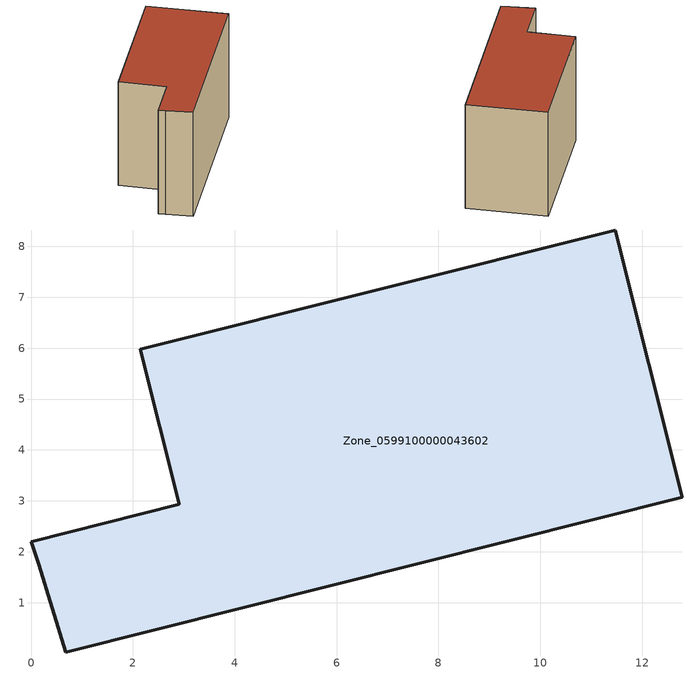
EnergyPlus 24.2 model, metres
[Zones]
Zone_0599100000043602
 floor ground (C_G): 12.79,3.07 0.68,0.03 0.15,1.76 0,2.2 2.91,2.93 2.14,5.98 11.47,8.32 z0
 wall outside (C_F): 0.68,0.03 12.79,3.07 11.47,8.32 2.14,5.98 2.91,2.93 0,2.2 0.15,1.76 0.68,0.03 z0:7.75
 roof outside (C_R): 0.15,1.76 0.68,0.03 12.79,3.07 11.47,8.32 2.14,5.98 2.91,2.93 0,2.2 z7.75
[BUILDING]
Pand.0599100000043602: North Axis=0; Terrain=City; Loads Convergence Tolerance Value=0.04; Temperature Convergence Tolerance Value=0.4; Solar Distribution=FullExterior; Maximum Number of Warmup Days=25; Minimum Number of Warmup Days=1
[Site:Location]
Rotterdam.The.Hague.AP_ZH_NLD Design_Conditions: Latitude=51.96; Longitude=4.45; Time Zone=1; Elevation=-4.5
[SITE:GROUNDTEMPERATURE:BUILDINGSURFACE]
18, 18, 18, 18, 18, 18, 18, 18, 18, 18, 18, 18
[MATERIAL] Thermal Absorptance=0.9; Solar Absorptance=0.7; Visible Absorptance=0.7
Name | Roughness | Thickness | Conductivity | Density | Specific Heat
G.TI.1975-1991 | MediumSmooth | 0.15 | 0.288461 | 540 | 1210
F.TI.1975-1991 | Rough | 0.3 | 0.230769 | 1920 | 840
R.TI.1975-1991 | MediumRough | 0.2 | 0.153846 | 1500 | 1000
[CONSTRUCTION]
C_G: G.TI.1975-1991
C_F: F.TI.1975-1991
C_R: R.TI.1975-1991
[ZONE]
Zone_0599100000043602: Type=1; Multiplier=1; Ceiling Height=Autocalculate; Volume=Autocalculate; Floor Area=autocalculate; Part of Total Floor Area=Yes
[ZONEINFILTRATION:DESIGNFLOWRATE]
Infil_Zone_0599100000043602: Zone or ZoneList or Space or SpaceList=Zone_0599100000043602; Schedule=AlwaysOn; Design Flow Rate Calculation Method=Flow/Area; Flow Rate per Floor Area=0.003; Constant Term Coefficient=1; Temperature Term Coefficient=0; Velocity Term Coefficient=0; Velocity Squared Term Coefficient=0
[HVACTEMPLATE:ZONE:IDEALLOADSAIRSYSTEM]
Zone_0599100000043602: Maximum Heating Supply Air Temperature=50; Minimum Cooling Supply Air Temperature=13; Maximum Heating Supply Air Humidity Ratio=0.0156; Minimum Cooling Supply Air Humidity Ratio=0.0077; Heating Limit=NoLimit; Cooling Limit=NoLimit; Dehumidification Control Type=ConstantSensibleHeatRatio; Cooling Sensible Heat Ratio=0.7; Dehumidification Setpoint=60; Humidification Control Type=None; Humidification Setpoint=30; Outdoor Air Method=None; Outdoor Air Flow Rate per Person=0.00944; Outdoor Air Flow Rate per Zone Floor Area=0; Outdoor Air Flow Rate per Zone=0; Demand Controlled Ventilation Type=None; Outdoor Air Economizer Type=NoEconomizer; Heat Recovery Type=None; Sensible Heat Recovery Effectiveness=0.7; Latent Heat Recovery Effectiveness=0.65
[ZONECONTROL:THERMOSTAT]
ThermostatControl_Zone_0599100000043602: Zone or ZoneList=Zone_0599100000043602; Control Type Schedule=DualSetpointControlType; Control 1=Thermostat_Zone_0599100000043602; Temperature Difference Between Cutout And Setpoint=0
[THERMOSTATSETPOINT:DUALSETPOINT]
Thermostat_Zone_0599100000043602: Heating Setpoint Temperature Schedule=HeatingSetpoint_Zone_0599100000043602; Cooling Setpoint Temperature Schedule=CoolingSetpoint_Zone_0599100000043602
[SCHEDULE:COMPACT]
HeatingSetpoint_Zone_0599100000043602: Through: 12/31, For: AllDays, Until: 24:00, 21
CoolingSetpoint_Zone_0599100000043602: Through: 12/31, For: AllDays, Until: 24:00, 24
DualSetpointControlType: Through: 12/31, For: AllDays, Until: 24:00, 4
AlwaysOn: Through: 12/31, For: AllDays, Until: 24:00, 1
